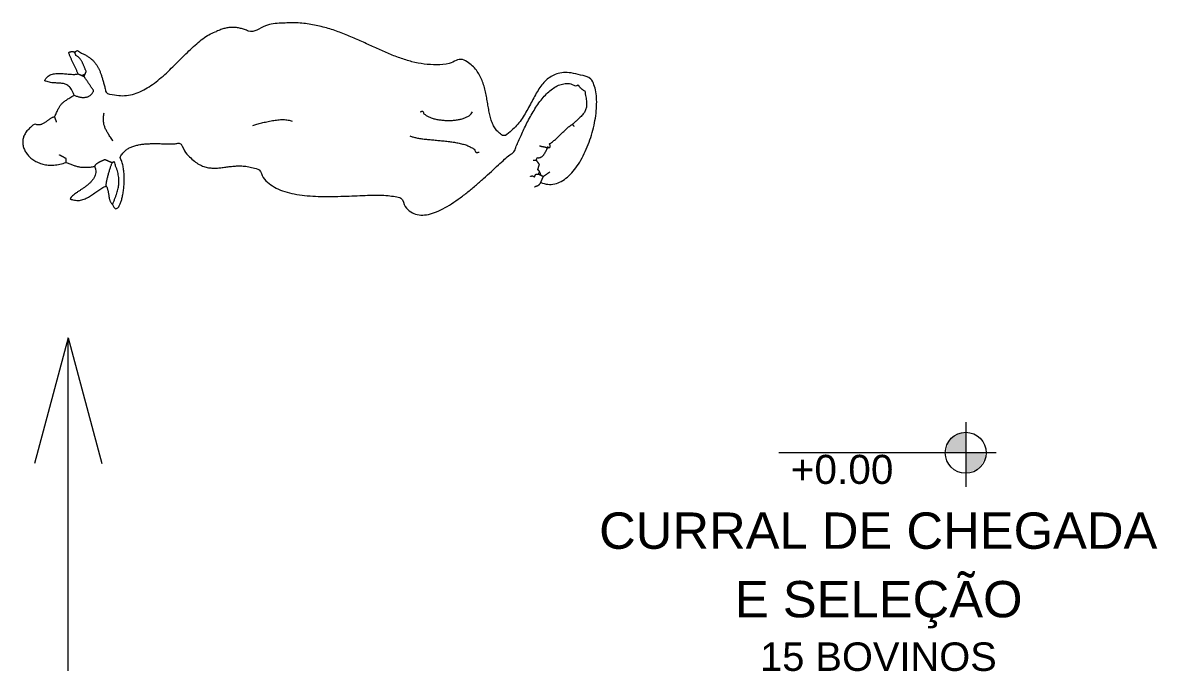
# Model space of a CAD drawing. Header units: metres. Extents: x 149 to 429, y -3 to 162.
# Drawn here: x 325.947 to 329.929, y 113.417 to 115.694 of the extents above; entities that cross this region are included whole.
import ezdxf

# ---------------------------------------------------------------- set-up
doc = ezdxf.new("R2010")
doc.units = ezdxf.units.M
doc.layers.add('1053_ARQ_BASE_MATADOURO_2_dwg', color=7, linetype='Continuous', lineweight=5, true_color=0x767676)
doc.layers.add('A-PISO', color=7, linetype='Continuous', lineweight=5)
doc.styles.add('Arial_11', font='arial.ttf', dxfattribs={"height": 0.1})
doc.styles.add('Arial_4', font='arial.ttf', dxfattribs={"height": 0.102})
doc.styles.add('Arial_5', font='arial.ttf', dxfattribs={"height": 0.1275})

# ---------------------------------------------------------------- blocks, each defined once
blk = doc.blocks.new('1053_ARQ_BASE_MATADOURO_2_dwg-3637054-TÉRREO 1_20 - Dependente 2')
at = {"layer": 'A-PISO', "true_color": 0xe2e2e2}
h = blk.add_hatch(color=254, dxfattribs=at)
h.paths.add_polyline_path([(122.8521, 80.9983), (122.8521, 81.0701), (122.8161, 81.0605), (122.7898, 81.0342), (122.7826, 80.9983), (122.8335, 80.9983)])
h.paths.add_polyline_path([(122.8521, 80.9264), (122.8969, 80.9421), (122.9221, 80.9823), (122.9168, 80.9983), (122.8521, 80.9983), (122.8521, 80.9282)])
at = {"layer": 'A-PISO', "color": 253, "lineweight": 15, "true_color": 0xaaaaaa}
blk.add_line((119.702, 81.4017), (119.8201, 80.961), dxfattribs=at)
at = {"layer": 'A-PISO', "color": 253, "true_color": 0xaaaaaa}
for p, q in [((122.8521, 81.1057), (122.8521, 80.8786)), ((122.9585, 80.9983), (122.1956, 80.9983))]:
    blk.add_line(p, q, dxfattribs=at)
at = {"layer": 'A-PISO', "color": 253, "lineweight": 15, "true_color": 0xaaaaaa, "flags": 128}
blk.add_lwpolyline([(119.702, 80.2329), (119.702, 81.4017), (119.5839, 80.961)], dxfattribs=at)
at = {"layer": 'A-PISO', "color": 253, "true_color": 0xaaaaaa}
blk.add_circle((122.8521, 80.9983), 0.0719, dxfattribs=at)
for points, knots in [([(121.3605, 81.9474), (121.3686, 81.9445), (121.3844, 81.939), (121.4098, 81.941), (121.4333, 81.9503), (121.4551, 81.966), (121.4751, 81.9868), (121.4935, 82.0121), (121.5099, 82.0408), (121.5242, 82.0721), (121.5362, 82.1052), (121.5458, 82.139), (121.5525, 82.1728), (121.5564, 82.2057), (121.5571, 82.2366), (121.5546, 82.265), (121.548, 82.2891), (121.5363, 82.3182), (121.5006, 82.3229), (121.4695, 82.3324), (121.4409, 82.3336), (121.4167, 82.3293), (121.3961, 82.3198), (121.3787, 82.3062), (121.3638, 82.2894), (121.3506, 82.2703), (121.3385, 82.2493), (121.3269, 82.2273), (121.315, 82.2049), (121.3023, 82.1827), (121.2882, 82.1616), (121.2719, 82.1413), (121.253, 82.1267), (121.2332, 82.1055), (121.2154, 82.1204), (121.2036, 82.1314), (121.1945, 82.146), (121.1877, 82.1622), (121.1826, 82.18), (121.1785, 82.1989), (121.175, 82.2188), (121.1716, 82.2392), (121.1678, 82.2597), (121.163, 82.2802), (121.1568, 82.3002), (121.1486, 82.3193), (121.1379, 82.3372), (121.1241, 82.3538), (121.1066, 82.3672), (121.0789, 82.3872), (121.0407, 82.3602), (120.9954, 82.3601), (120.9512, 82.3614), (120.908, 82.3705), (120.8655, 82.3838), (120.8232, 82.4006), (120.7808, 82.4195), (120.7379, 82.4394), (120.694, 82.4589), (120.6489, 82.4769), (120.6022, 82.492), (120.5535, 82.5029), (120.5024, 82.5089), (120.4486, 82.5059), (120.3921, 82.5038), (120.3515, 82.47), (120.3279, 82.4816), (120.3208, 82.4841), (120.3138, 82.4864), (120.3068, 82.4882), (120.2999, 82.4897), (120.293, 82.4907), (120.2861, 82.4913), (120.2793, 82.4915), (120.2724, 82.4912), (120.2655, 82.4906), (120.2585, 82.4895), (120.2515, 82.488), (120.2445, 82.4861), (120.2373, 82.4837), (120.2301, 82.4808), (120.2253, 82.4786), (120.2229, 82.4775)], [0, 0, 0, 0, 0.025699, 0.049728, 0.07429, 0.10075, 0.129617, 0.160848, 0.194061, 0.228689, 0.264061, 0.299459, 0.334136, 0.367371, 0.398482, 0.426901, 0.452272, 0.474673, 0.514601, 0.547499, 0.57497, 0.598786, 0.62075, 0.642358, 0.664566, 0.687782, 0.71202, 0.737049, 0.762543, 0.788164, 0.813673, 0.839001, 0.86438, 0.890422, 0.90764, 0.924078, 0.940734, 0.958191, 0.97666, 0.996106, 1.016342, 1.037112, 1.05814, 1.079183, 1.100079, 1.120793, 1.141489, 1.162566, 1.184704, 1.208798, 1.256755, 1.301685, 1.345355, 1.389026, 1.433445, 1.478912, 1.525429, 1.572822, 1.62087, 1.669398, 1.71839, 1.768076, 1.819015, 1.87216, 1.928838, 1.990677, 1.998433, 2.005974, 2.013321, 2.020506, 2.027557, 2.034511, 2.041399, 2.048262, 2.055135, 2.062058, 2.069072, 2.076212, 2.083517, 2.091025, 2.098768, 2.106779, 2.106779, 2.106779, 2.106779]), ([(119.7245, 82.4047), (119.7247, 82.4048), (119.725, 82.4049), (119.7254, 82.4052), (119.7259, 82.4055), (119.7263, 82.4058), (119.7268, 82.406), (119.7273, 82.4063), (119.7277, 82.4066), (119.7282, 82.4069), (119.7286, 82.4071), (119.7291, 82.4074), (119.7295, 82.4077), (119.7299, 82.408), (119.7304, 82.4083), (119.7308, 82.4086), (119.7312, 82.4089), (119.7354, 82.4121), (119.745, 82.4018), (119.7567, 82.3983), (119.7674, 82.3918), (119.7767, 82.3856), (119.7849, 82.379), (119.792, 82.372), (119.7982, 82.3645), (119.8037, 82.3564), (119.8085, 82.3478), (119.8128, 82.3385), (119.8166, 82.3284), (119.8203, 82.3175), (119.8238, 82.3057), (119.8272, 82.2928), (119.8315, 82.2795), (119.8333, 82.2569), (119.8653, 82.2555), (119.8922, 82.2504), (119.921, 82.254), (119.9478, 82.2623), (119.9738, 82.2751), (119.9988, 82.2913), (120.0231, 82.3104), (120.0467, 82.3313), (120.0697, 82.3535), (120.0923, 82.3761), (120.1145, 82.3983), (120.1363, 82.4195), (120.1578, 82.4388), (120.1793, 82.4555), (120.2006, 82.4692), (120.2157, 82.4748), (120.2229, 82.4775)], [0, 0, 0, 0, 0.0005419, 0.0010784, 0.0016149, 0.0021506, 0.0026855, 0.0032182, 0.0037493, 0.0042783, 0.0048098, 0.0053343, 0.0058567, 0.0063755, 0.0068923, 0.0074041, 0.0079133, 0.0084178, 0.0230655, 0.0363495, 0.048468, 0.0596256, 0.0700483, 0.0799668, 0.089622, 0.0992476, 0.1090601, 0.119255, 0.1300013, 0.1414479, 0.1537237, 0.1669436, 0.1812182, 0.196651, 0.2278357, 0.2565641, 0.284317, 0.3122136, 0.3409369, 0.3707541, 0.4016318, 0.4333204, 0.4654458, 0.4975436, 0.5291184, 0.5596715, 0.588736, 0.615937, 0.6410652, 0.6642098, 0.6642098, 0.6642098, 0.6642098]), ([(119.7364, 82.3286), (119.7358, 82.3303), (119.7346, 82.3335), (119.7327, 82.3383), (119.7307, 82.343), (119.7286, 82.3477), (119.7264, 82.3524), (119.7241, 82.3571), (119.7219, 82.3617), (119.7196, 82.3663), (119.7173, 82.371), (119.7151, 82.3756), (119.713, 82.3802), (119.7109, 82.3849), (119.709, 82.3895), (119.7069, 82.3942), (119.7061, 82.3985), (119.7024, 82.4036), (119.7062, 82.4043), (119.7079, 82.4051), (119.7097, 82.4057), (119.7111, 82.4062), (119.7125, 82.4066), (119.7137, 82.407), (119.7147, 82.4072), (119.7157, 82.4073), (119.7167, 82.4073), (119.7176, 82.4072), (119.7186, 82.407), (119.7196, 82.4067), (119.7206, 82.4063), (119.7218, 82.4058), (119.7231, 82.4053), (119.724, 82.4049), (119.7245, 82.4047)], [0, 0, 0, 0, 0.005136, 0.0102834, 0.0154428, 0.0206125, 0.0257886, 0.0309663, 0.0361392, 0.041304, 0.0464532, 0.0515831, 0.0566861, 0.0617602, 0.0667993, 0.0718035, 0.0767732, 0.0817103, 0.0840379, 0.0860816, 0.0878758, 0.0894444, 0.0908231, 0.0920396, 0.0931296, 0.0941237, 0.0950701, 0.0960007, 0.0969582, 0.097978, 0.0990969, 0.1003419, 0.101745, 0.1033305, 0.1033305, 0.1033305, 0.1033305]), ([(119.7615, 82.3277), (119.7616, 82.3279), (119.7617, 82.3282), (119.7619, 82.3287), (119.7622, 82.3293), (119.7624, 82.3298), (119.7626, 82.3303), (119.7629, 82.3308), (119.7631, 82.3313), (119.7633, 82.3318), (119.7635, 82.3323), (119.7638, 82.3329), (119.764, 82.3334), (119.7642, 82.3339), (119.7644, 82.3344), (119.7647, 82.3349), (119.7649, 82.3354), (119.7658, 82.3371), (119.7629, 82.3399), (119.7619, 82.344), (119.7602, 82.3481), (119.7586, 82.3522), (119.757, 82.3564), (119.7554, 82.3604), (119.7537, 82.3645), (119.7518, 82.3684), (119.7499, 82.3722), (119.7477, 82.3758), (119.7453, 82.3792), (119.7427, 82.3825), (119.7399, 82.3854), (119.7366, 82.388), (119.7334, 82.3908), (119.7295, 82.3911), (119.729, 82.3931), (119.7287, 82.3939), (119.7285, 82.3947), (119.7282, 82.3955), (119.7279, 82.3963), (119.7276, 82.397), (119.7273, 82.3978), (119.727, 82.3986), (119.7267, 82.3993), (119.7264, 82.4001), (119.7261, 82.4008), (119.7258, 82.4016), (119.7255, 82.4024), (119.7252, 82.4031), (119.7248, 82.4039), (119.7246, 82.4044), (119.7245, 82.4047)], [0, 0, 0, 0, 0.00056306, 0.00112613, 0.00168919, 0.00225225, 0.00281531, 0.00337838, 0.00394144, 0.00450056, 0.00506363, 0.00562669, 0.00618975, 0.00675281, 0.00731588, 0.00787894, 0.008442, 0.00900113, 0.01332321, 0.0176986, 0.02210975, 0.0265367, 0.03096363, 0.03537533, 0.03975273, 0.04408537, 0.0483627, 0.05258208, 0.05674979, 0.06088034, 0.0649954, 0.06913603, 0.07334712, 0.0776958, 0.07853314, 0.07936641, 0.08019582, 0.08102121, 0.08184469, 0.08266427, 0.08348289, 0.0842996, 0.0851163, 0.08593492, 0.0867545, 0.08757798, 0.08840337, 0.08923278, 0.09006605, 0.09090339, 0.09090339, 0.09090339, 0.09090339]), ([(119.7234, 82.2534), (119.7219, 82.2571), (119.7192, 82.2638), (119.7142, 82.2728), (119.709, 82.2799), (119.7036, 82.2854), (119.6979, 82.2895), (119.6919, 82.2923), (119.6858, 82.2941), (119.6794, 82.2952), (119.6728, 82.2958), (119.666, 82.2961), (119.6589, 82.2963), (119.6515, 82.2966), (119.6439, 82.2974), (119.6357, 82.2987), (119.6286, 82.3013), (119.6159, 82.3029), (119.6242, 82.3123), (119.6287, 82.3181), (119.6355, 82.3229), (119.6426, 82.3262), (119.6504, 82.3284), (119.6586, 82.3296), (119.6671, 82.33), (119.6758, 82.3299), (119.6846, 82.3294), (119.6932, 82.3286), (119.7017, 82.3278), (119.7098, 82.327), (119.7175, 82.3265), (119.7245, 82.3265), (119.7308, 82.327), (119.7346, 82.3281), (119.7364, 82.3286)], [0, 0, 0, 0, 0.0118376, 0.0219257, 0.0305861, 0.0381701, 0.0450255, 0.0514897, 0.0578321, 0.0642461, 0.0708371, 0.0776688, 0.084757, 0.0921224, 0.0997885, 0.1078129, 0.116293, 0.1253713, 0.1342242, 0.1423501, 0.1501659, 0.1579821, 0.1659954, 0.1742806, 0.1828287, 0.1915662, 0.2003895, 0.2091536, 0.2177128, 0.2259123, 0.2336036, 0.2406499, 0.2469581, 0.2525077, 0.2525077, 0.2525077, 0.2525077]), ([(119.7234, 82.2534), (119.725, 82.2528), (119.7281, 82.2514), (119.7329, 82.2497), (119.7377, 82.2482), (119.7426, 82.2471), (119.7474, 82.2462), (119.7523, 82.2457), (119.757, 82.2457), (119.7617, 82.246), (119.7662, 82.2469), (119.7706, 82.2482), (119.7748, 82.2501), (119.7787, 82.2526), (119.7824, 82.2557), (119.7859, 82.2595), (119.7883, 82.2638), (119.7926, 82.2685), (119.7889, 82.2721), (119.7871, 82.2753), (119.785, 82.2784), (119.7829, 82.2816), (119.7808, 82.2848), (119.7787, 82.2879), (119.7766, 82.291), (119.7745, 82.2942), (119.7724, 82.2973), (119.7703, 82.3004), (119.7682, 82.3036), (119.7661, 82.3067), (119.764, 82.3098), (119.7619, 82.3129), (119.7598, 82.3161), (119.7584, 82.3181), (119.7577, 82.3192)], [0, 0, 0, 0, 0.0050781, 0.0101611, 0.0152203, 0.020229, 0.0251688, 0.0300182, 0.0347755, 0.0394408, 0.0440355, 0.0485843, 0.0531352, 0.0577492, 0.0625111, 0.0675039, 0.0728274, 0.0785776, 0.0823714, 0.0861636, 0.0899496, 0.093734, 0.0975136, 0.1012917, 0.1050683, 0.1088421, 0.1126112, 0.1163815, 0.1201471, 0.1239139, 0.1276774, 0.1314421, 0.1352068, 0.1389715, 0.1389715, 0.1389715, 0.1389715]), ([(119.7364, 82.3286), (119.7366, 82.3285), (119.7372, 82.3283), (119.738, 82.3279), (119.7388, 82.3276), (119.7396, 82.3272), (119.7404, 82.3269), (119.7412, 82.3265), (119.742, 82.3262), (119.7428, 82.3258), (119.7436, 82.3254), (119.7444, 82.3251), (119.7452, 82.3247), (119.746, 82.3244), (119.7468, 82.324), (119.7476, 82.3237), (119.7484, 82.3233), (119.7489, 82.3231), (119.7492, 82.323)], [0, 0, 0, 0, 0.00087806, 0.00175219, 0.00262631, 0.00350044, 0.0043785, 0.00525263, 0.00612675, 0.00700087, 0.00787894, 0.00875306, 0.00962719, 0.01050131, 0.01137938, 0.0122535, 0.01312762, 0.01400175, 0.01400175, 0.01400175, 0.01400175]), ([(119.7492, 82.323), (119.7494, 82.3231), (119.75, 82.3233), (119.7508, 82.3236), (119.7516, 82.3239), (119.7524, 82.3242), (119.7532, 82.3245), (119.754, 82.3248), (119.7547, 82.3251), (119.7555, 82.3254), (119.7562, 82.3257), (119.757, 82.326), (119.7578, 82.3263), (119.7585, 82.3266), (119.7593, 82.3269), (119.76, 82.3271), (119.7607, 82.3274), (119.7612, 82.3276), (119.7615, 82.3277)], [0, 0, 0, 0, 0.00087982, 0.0017485, 0.00260975, 0.00345802, 0.00430257, 0.00513413, 0.00596197, 0.00677868, 0.00759539, 0.00840467, 0.0092121, 0.01001396, 0.01081582, 0.01161211, 0.0124084, 0.01320098, 0.01320098, 0.01320098, 0.01320098]), ([(119.7492, 82.323), (119.7494, 82.3229), (119.7497, 82.3227), (119.7503, 82.3225), (119.7508, 82.3222), (119.7514, 82.322), (119.7519, 82.3217), (119.7525, 82.3215), (119.753, 82.3213), (119.7535, 82.321), (119.7541, 82.3208), (119.7546, 82.3206), (119.7551, 82.3203), (119.7556, 82.3201), (119.7562, 82.3199), (119.7567, 82.3196), (119.7572, 82.3194), (119.7575, 82.3193), (119.7577, 82.3192)], [0, 0, 0, 0, 0.000622124, 0.001236375, 0.001845375, 0.002445187, 0.003042375, 0.003630375, 0.00421575, 0.00479325, 0.005370749, 0.005943, 0.006513937, 0.007080937, 0.007647937, 0.008211, 0.008774062, 0.0093345, 0.0093345, 0.0093345, 0.0093345]), ([(119.7577, 82.3192), (119.7578, 82.3194), (119.7579, 82.3197), (119.7582, 82.3203), (119.7584, 82.3209), (119.7587, 82.3214), (119.7589, 82.322), (119.7592, 82.3225), (119.7594, 82.323), (119.7596, 82.3236), (119.7599, 82.3241), (119.7601, 82.3246), (119.7603, 82.3251), (119.7606, 82.3257), (119.7608, 82.3262), (119.761, 82.3267), (119.7613, 82.3272), (119.7614, 82.3275), (119.7615, 82.3277)], [0, 0, 0, 0, 0.000622125, 0.001236375, 0.001845375, 0.002445188, 0.003042376, 0.003630376, 0.004215749, 0.004793249, 0.005370749, 0.005943, 0.006513937, 0.007080937, 0.007647937, 0.008211, 0.008774063, 0.009334499, 0.009334499, 0.009334499, 0.009334499]), ([(119.8571, 81.8699), (119.8585, 81.8667), (119.8607, 81.8614), (119.8658, 81.8553), (119.8723, 81.8546), (119.8775, 81.8591), (119.8819, 81.866), (119.8862, 81.8758), (119.89, 81.8879), (119.8933, 81.902), (119.896, 81.9177), (119.8978, 81.9345), (119.8987, 81.952), (119.8986, 81.9698), (119.8974, 81.9874), (119.8944, 82.0044), (119.892, 82.0203), (119.8811, 82.0346), (119.8918, 82.0471), (119.8998, 82.0572), (119.9106, 82.0653), (119.9224, 82.0716), (119.9355, 82.0762), (119.9494, 82.0795), (119.964, 82.0817), (119.9791, 82.083), (119.9945, 82.0836), (120.0099, 82.0836), (120.0251, 82.0834), (120.04, 82.0831), (120.0543, 82.0828), (120.0678, 82.083), (120.08, 82.0829), (120.1001, 82.0888), (120.1074, 82.0563), (120.1269, 82.0388), (120.1439, 82.0219), (120.1608, 82.0105), (120.1774, 82.0029), (120.1938, 81.9987), (120.21, 81.9972), (120.2261, 81.9976), (120.2424, 81.9993), (120.2589, 82.0016), (120.2758, 82.0038), (120.2934, 82.0053), (120.3118, 82.0055), (120.3312, 82.0038), (120.3508, 81.9984), (120.3773, 81.9935), (120.3834, 81.9624), (120.4067, 81.9428), (120.4323, 81.926), (120.4626, 81.9144), (120.4961, 81.9062), (120.5322, 81.9011), (120.5701, 81.8985), (120.6091, 81.8977), (120.6485, 81.8983), (120.6874, 81.8996), (120.7251, 81.9012), (120.7608, 81.9024), (120.7936, 81.9026), (120.8233, 81.9018), (120.8475, 81.8979), (120.8766, 81.8937), (120.881, 81.8616), (120.9032, 81.843), (120.9271, 81.8326), (120.9537, 81.832), (120.9815, 81.8385), (121.0106, 81.8507), (121.0406, 81.8676), (121.071, 81.888), (121.1013, 81.9111), (121.1311, 81.9357), (121.1596, 81.9607), (121.1864, 81.985), (121.2106, 82.0077), (121.2326, 82.027), (121.2493, 82.0439), (121.268, 82.0531), (121.2727, 82.0714), (121.2809, 82.0882), (121.2892, 82.1079), (121.2988, 82.1288), (121.3093, 82.1507), (121.3208, 82.1729), (121.3333, 82.1949), (121.3466, 82.2161), (121.3609, 82.236), (121.3761, 82.2539), (121.3922, 82.2693), (121.4092, 82.2817), (121.4273, 82.2906), (121.4464, 82.2943), (121.4666, 82.2963), (121.4796, 82.2845), (121.4864, 82.2872), (121.4868, 82.2874), (121.4872, 82.2875), (121.4876, 82.2877), (121.488, 82.2879), (121.4883, 82.288), (121.4887, 82.2882), (121.4891, 82.2884), (121.4894, 82.2885), (121.4898, 82.2887), (121.4901, 82.2888), (121.4905, 82.289), (121.4908, 82.2891), (121.4912, 82.2893), (121.4915, 82.2894), (121.4923, 82.2898), (121.4923, 82.2878), (121.4933, 82.2867), (121.4943, 82.2852), (121.4954, 82.2837), (121.4966, 82.2823), (121.498, 82.2808), (121.4994, 82.2794), (121.501, 82.2781), (121.5025, 82.2767), (121.5041, 82.2755), (121.5058, 82.2743), (121.5074, 82.2732), (121.509, 82.2721), (121.5106, 82.2712), (121.5121, 82.2703), (121.5171, 82.2684), (121.5154, 82.2576), (121.5189, 82.2481), (121.5202, 82.2384), (121.5213, 82.2299), (121.5216, 82.2221), (121.5212, 82.2149), (121.52, 82.2083), (121.5181, 82.2021), (121.5153, 82.1961), (121.5117, 82.1903), (121.5072, 82.1846), (121.5018, 82.1787), (121.4956, 82.1726), (121.4884, 82.166), (121.4803, 82.159), (121.4745, 82.1542), (121.4715, 82.1516)], [0, 0, 0, 0, 0.010571, 0.017391, 0.022385, 0.028342, 0.036587, 0.047233, 0.060042, 0.074659, 0.090698, 0.107753, 0.125424, 0.143316, 0.161054, 0.178295, 0.194748, 0.21021, 0.224137, 0.237373, 0.250457, 0.263771, 0.277541, 0.291838, 0.306638, 0.321832, 0.337274, 0.352767, 0.368104, 0.383062, 0.397417, 0.410943, 0.423437, 0.434721, 0.46711, 0.494451, 0.517657, 0.537695, 0.55555, 0.572131, 0.588182, 0.6042, 0.620474, 0.637125, 0.654211, 0.671801, 0.690047, 0.709226, 0.729793, 0.752353, 0.782482, 0.8118, 0.842065, 0.874258, 0.908691, 0.945222, 0.983418, 1.02268, 1.062299, 1.101512, 1.139512, 1.175493, 1.208652, 1.238246, 1.263653, 1.284556, 1.317568, 1.344515, 1.369067, 1.39451, 1.422718, 1.454239, 1.488817, 1.525777, 1.564219, 1.60313, 1.641415, 1.677951, 1.711577, 1.741137, 1.765473, 1.783491, 1.799781, 1.81892, 1.840364, 1.863581, 1.88804, 1.913229, 1.938654, 1.96385, 1.988389, 2.01192, 2.034187, 2.055107, 2.074846, 2.093951, 2.113399, 2.134528, 2.134965, 2.135398, 2.135826, 2.13625, 2.136667, 2.13708, 2.137486, 2.137889, 2.138282, 2.138674, 2.139058, 2.139438, 2.139811, 2.140179, 2.140539, 2.140898, 2.142452, 2.144111, 2.145868, 2.147714, 2.149633, 2.151615, 2.153639, 2.155694, 2.157757, 2.159812, 2.16184, 2.163826, 2.165749, 2.167591, 2.169333, 2.170961, 2.182965, 2.193684, 2.203252, 2.211814, 2.219538, 2.226609, 2.233243, 2.239673, 2.246143, 2.252884, 2.260107, 2.267989, 2.276689, 2.286336, 2.297054, 2.308948, 2.308948, 2.308948, 2.308948]), ([(119.6544, 82.1775), (119.6556, 82.1803), (119.6579, 82.1856), (119.6613, 82.193), (119.6643, 82.1995), (119.6672, 82.2053), (119.67, 82.2104), (119.6728, 82.215), (119.6757, 82.2191), (119.6788, 82.2229), (119.6823, 82.2264), (119.6862, 82.2298), (119.6906, 82.2332), (119.6956, 82.2367), (119.7014, 82.2403), (119.7079, 82.2443), (119.7153, 82.2487), (119.7206, 82.2518), (119.7234, 82.2534)], [0, 0, 0, 0, 0.0091193, 0.0171887, 0.0243486, 0.030738, 0.0365084, 0.0418097, 0.0468059, 0.0516646, 0.0565682, 0.061684, 0.0671878, 0.0732363, 0.0799898, 0.087589, 0.0961828, 0.1059067, 0.1059067, 0.1059067, 0.1059067]), ([(119.8592, 82.0918), (119.8577, 82.0942), (119.8547, 82.0989), (119.8504, 82.1056), (119.8463, 82.1119), (119.8426, 82.1179), (119.8392, 82.1236), (119.8361, 82.1291), (119.8334, 82.1345), (119.831, 82.1399), (119.829, 82.1454), (119.8275, 82.151), (119.8264, 82.1568), (119.8257, 82.163), (119.8255, 82.1695), (119.8257, 82.1764), (119.8265, 82.184), (119.8273, 82.1891), (119.8278, 82.1918)], [0, 0, 0, 0, 0.008568, 0.0165618, 0.0240385, 0.0310602, 0.0376856, 0.0439819, 0.050021, 0.0558813, 0.061653, 0.0674354, 0.0733355, 0.0794663, 0.0859445, 0.0928831, 0.1003934, 0.1085838, 0.1085838, 0.1085838, 0.1085838]), ([(120.9387, 82.1954), (120.9389, 82.1954), (120.9392, 82.1955), (120.9396, 82.1957), (120.94, 82.1958), (120.9404, 82.196), (120.9408, 82.1961), (120.9412, 82.1963), (120.9416, 82.1965), (120.942, 82.1966), (120.9424, 82.1968), (120.9428, 82.1969), (120.9431, 82.1971), (120.9435, 82.1972), (120.9439, 82.1973), (120.9442, 82.1975), (120.9446, 82.1976), (120.9475, 82.1988), (120.9484, 82.1881), (120.9566, 82.1842), (120.9655, 82.178), (120.9767, 82.1737), (120.9891, 82.17), (121.0027, 82.1673), (121.017, 82.1656), (121.0317, 82.1647), (121.0464, 82.1649), (121.0609, 82.166), (121.0746, 82.1682), (121.0874, 82.1713), (121.0988, 82.1755), (121.1085, 82.1809), (121.1164, 82.1872), (121.1196, 82.1928), (121.1211, 82.1954)], [0, 0, 0, 0, 0.0004399, 0.0008798, 0.0013179, 0.0017578, 0.0021921, 0.0026246, 0.0030515, 0.0034766, 0.0038905, 0.0043026, 0.0047072, 0.0051044, 0.0054924, 0.005871, 0.0062385, 0.0066005, 0.0150594, 0.0244923, 0.0351755, 0.04711, 0.0601391, 0.0740412, 0.0885442, 0.1033634, 0.1181979, 0.1327614, 0.1467669, 0.1599605, 0.1721269, 0.1831475, 0.1930508, 0.2021493, 0.2021493, 0.2021493, 0.2021493]), ([(119.6544, 82.1775), (119.653, 82.1772), (119.6501, 82.1766), (119.646, 82.1749), (119.642, 82.1727), (119.6381, 82.1702), (119.6341, 82.1674), (119.6302, 82.1645), (119.6262, 82.1616), (119.6223, 82.1587), (119.6183, 82.156), (119.6142, 82.1536), (119.61, 82.1516), (119.6057, 82.1501), (119.6012, 82.1492), (119.5966, 82.1491), (119.5918, 82.1496), (119.5822, 82.1547), (119.5704, 82.1397), (119.5571, 82.1294), (119.5481, 82.1154), (119.5431, 82.1013), (119.5418, 82.0869), (119.544, 82.0727), (119.5493, 82.0591), (119.5574, 82.0464), (119.5682, 82.0349), (119.5812, 82.0249), (119.5964, 82.0169), (119.6135, 82.0111), (119.6322, 82.0078), (119.6523, 82.0076), (119.6735, 82.0106), (119.6875, 82.0153), (119.6947, 82.0178)], [0, 0, 0, 0, 0.0043035, 0.008717, 0.0132734, 0.0179821, 0.0228081, 0.0277167, 0.0326558, 0.0375775, 0.0424287, 0.0471823, 0.0518194, 0.0563579, 0.0608465, 0.0653953, 0.0701541, 0.0753188, 0.0957175, 0.1135074, 0.1293936, 0.1440861, 0.1582275, 0.1723348, 0.1867646, 0.2017346, 0.21736, 0.2336971, 0.2507931, 0.2687054, 0.287546, 0.3074743, 0.3287353, 0.3516369, 0.3516369, 0.3516369, 0.3516369]), ([(119.6612, 82.1592), (119.6611, 82.1596), (119.6608, 82.1603), (119.6604, 82.1615), (119.66, 82.1626), (119.6596, 82.1637), (119.6592, 82.1649), (119.6588, 82.166), (119.6583, 82.1672), (119.6579, 82.1683), (119.6575, 82.1695), (119.657, 82.1706), (119.6566, 82.1718), (119.6562, 82.1729), (119.6557, 82.1741), (119.6553, 82.1752), (119.6548, 82.1764), (119.6545, 82.1772), (119.6544, 82.1775)], [0, 0, 0, 0, 0.00119805, 0.0023986, 0.00360366, 0.00481506, 0.00603112, 0.00724981, 0.00847033, 0.00969637, 0.01092521, 0.01215493, 0.0133865, 0.01462084, 0.01585798, 0.01709418, 0.01833038, 0.01956844, 0.01956844, 0.01956844, 0.01956844]), ([(120.3501, 82.1476), (120.3523, 82.1482), (120.357, 82.1495), (120.3645, 82.1516), (120.3725, 82.1538), (120.3811, 82.1561), (120.3901, 82.1583), (120.3994, 82.1605), (120.409, 82.1625), (120.4186, 82.1643), (120.4283, 82.1658), (120.4379, 82.1669), (120.4473, 82.1677), (120.4565, 82.1679), (120.4652, 82.1675), (120.4735, 82.1665), (120.4812, 82.1649), (120.4859, 82.1631), (120.4882, 82.1622)], [0, 0, 0, 0, 0.006991, 0.0147354, 0.0231225, 0.0320282, 0.0413461, 0.0509557, 0.0607474, 0.0706087, 0.0804411, 0.0901357, 0.0996013, 0.1087491, 0.1175116, 0.1258292, 0.1336777, 0.1410678, 0.1410678, 0.1410678, 0.1410678]), ([(121.3897, 82.0814), (121.3916, 82.0827), (121.3956, 82.0853), (121.4012, 82.0895), (121.4066, 82.0939), (121.4118, 82.0984), (121.4169, 82.103), (121.4218, 82.1077), (121.4266, 82.1124), (121.4314, 82.1171), (121.4361, 82.1218), (121.4409, 82.1265), (121.4457, 82.131), (121.4505, 82.1355), (121.4555, 82.1398), (121.4607, 82.144), (121.466, 82.148), (121.4696, 82.1504), (121.4715, 82.1516)], [0, 0, 0, 0, 0.0071171, 0.014136, 0.021075, 0.0279528, 0.0347765, 0.0415599, 0.048304, 0.0550163, 0.0616938, 0.0683466, 0.074972, 0.0815793, 0.0881712, 0.0947661, 0.1013758, 0.1080243, 0.1080243, 0.1080243, 0.1080243]), ([(121.4778, 82.1437), (121.4777, 82.1439), (121.4774, 82.1442), (121.4771, 82.1447), (121.4767, 82.1452), (121.4763, 82.1457), (121.4759, 82.1462), (121.4755, 82.1468), (121.4751, 82.1473), (121.4747, 82.1478), (121.4743, 82.1483), (121.4739, 82.1487), (121.4735, 82.1492), (121.4731, 82.1497), (121.4727, 82.1502), (121.4723, 82.1507), (121.4719, 82.1511), (121.4716, 82.1514), (121.4715, 82.1516)], [0, 0, 0, 0, 0.00064327, 0.00128655, 0.00192918, 0.00257246, 0.00321383, 0.00385458, 0.00449346, 0.00512825, 0.00576284, 0.00639683, 0.00702842, 0.00765765, 0.00828398, 0.00890746, 0.0095276, 0.01014252, 0.01014252, 0.01014252, 0.01014252]), ([(120.9012, 82.1106), (120.9047, 82.1093), (120.9123, 82.1064), (120.9251, 82.1036), (120.9395, 82.1011), (120.9554, 82.0992), (120.9722, 82.0974), (120.9899, 82.0959), (121.008, 82.0942), (121.0261, 82.0924), (121.044, 82.0903), (121.0614, 82.0876), (121.0779, 82.0844), (121.0932, 82.0802), (121.1071, 82.0754), (121.1188, 82.0685), (121.1298, 82.0635), (121.1323, 82.0512), (121.1365, 82.0522), (121.137, 82.0523), (121.1375, 82.0524), (121.1381, 82.0525), (121.1386, 82.0526), (121.1391, 82.0527), (121.1396, 82.0528), (121.1401, 82.0529), (121.1407, 82.053), (121.1412, 82.0531), (121.1417, 82.0532), (121.1422, 82.0533), (121.1427, 82.0533), (121.1432, 82.0534), (121.1437, 82.0535), (121.1441, 82.0535), (121.1442, 82.0535)], [0, 0, 0, 0, 0.0113432, 0.0244627, 0.0391702, 0.0552099, 0.0722892, 0.0901066, 0.1083461, 0.1266969, 0.1448451, 0.1625035, 0.1793911, 0.1952726, 0.2099632, 0.2233896, 0.2356395, 0.2470831, 0.2476195, 0.248156, 0.2486917, 0.2492281, 0.2497623, 0.2502957, 0.2508269, 0.2513606, 0.2518866, 0.2524119, 0.2529343, 0.2534538, 0.2539698, 0.2544824, 0.2549909, 0.2555007, 0.2555007, 0.2555007, 0.2555007]), ([(121.3566, 82.076), (121.3572, 82.0758), (121.3582, 82.0753), (121.3597, 82.0748), (121.3612, 82.0744), (121.3627, 82.074), (121.3642, 82.0737), (121.3657, 82.0735), (121.3672, 82.0733), (121.3687, 82.073), (121.3703, 82.0728), (121.372, 82.0724), (121.3737, 82.0721), (121.3756, 82.0716), (121.3775, 82.0711), (121.3795, 82.0704), (121.3817, 82.0696), (121.3832, 82.0689), (121.384, 82.0686)], [0, 0, 0, 0, 0.00169772, 0.00331404, 0.00486952, 0.00639013, 0.00789061, 0.00939662, 0.0109203, 0.01248356, 0.0140953, 0.01577935, 0.01755012, 0.01942984, 0.02143357, 0.02358884, 0.02591343, 0.02843524, 0.02843524, 0.02843524, 0.02843524]), ([(121.384, 82.0686), (121.3842, 82.0687), (121.3846, 82.0687), (121.3852, 82.0689), (121.3858, 82.069), (121.3864, 82.0692), (121.387, 82.0693), (121.3876, 82.0694), (121.3883, 82.0696), (121.3889, 82.0697), (121.3895, 82.0699), (121.3901, 82.07), (121.3907, 82.0701), (121.3913, 82.0703), (121.3919, 82.0704), (121.3925, 82.0706), (121.3931, 82.0707), (121.3942, 82.0708), (121.3936, 82.0724), (121.3938, 82.0736), (121.3938, 82.0748), (121.3938, 82.0758), (121.3937, 82.0767), (121.3937, 82.0775), (121.3936, 82.0781), (121.3934, 82.0787), (121.3932, 82.0791), (121.3929, 82.0795), (121.3925, 82.0799), (121.3921, 82.0802), (121.3916, 82.0805), (121.391, 82.0808), (121.3904, 82.0811), (121.3899, 82.0813), (121.3897, 82.0814)], [0, 0, 0, 0, 0.00062449, 0.00124898, 0.00187346, 0.00250032, 0.00312481, 0.00374929, 0.00437378, 0.00500064, 0.00562512, 0.00624961, 0.0068741, 0.00750096, 0.00812544, 0.00874993, 0.00937442, 0.01000127, 0.0115267, 0.01286528, 0.01403136, 0.01504146, 0.01591019, 0.01665694, 0.01729952, 0.01786157, 0.01836909, 0.01884967, 0.01933421, 0.01984992, 0.0204202, 0.02105921, 0.02178514, 0.02260545, 0.02260545, 0.02260545, 0.02260545]), ([(121.3859, 82.0729), (121.3858, 82.0728), (121.3858, 82.0726), (121.3857, 82.0724), (121.3856, 82.0722), (121.3854, 82.0719), (121.3853, 82.0717), (121.3852, 82.0714), (121.3851, 82.0711), (121.385, 82.0709), (121.3849, 82.0706), (121.3847, 82.0703), (121.3846, 82.07), (121.3845, 82.0697), (121.3844, 82.0695), (121.3842, 82.0692), (121.3841, 82.0689), (121.384, 82.0687), (121.384, 82.0686)], [0, 0, 0, 0, 0.000255938, 0.000515812, 0.000783562, 0.001057874, 0.00133875, 0.001624874, 0.00191625, 0.002208937, 0.002509501, 0.002811374, 0.003117187, 0.003424312, 0.003735375, 0.004045125, 0.004356188, 0.00466725, 0.00466725, 0.00466725, 0.00466725]), ([(121.384, 82.0686), (121.384, 82.0687), (121.3841, 82.0689), (121.3842, 82.0692), (121.3844, 82.0695), (121.3845, 82.0697), (121.3846, 82.07), (121.3847, 82.0703), (121.3849, 82.0706), (121.385, 82.0709), (121.3851, 82.0711), (121.3852, 82.0714), (121.3853, 82.0717), (121.3854, 82.0719), (121.3856, 82.0722), (121.3857, 82.0724), (121.3858, 82.0726), (121.3858, 82.0728), (121.3859, 82.0729)], [0, 0, 0, 0, 0.000311062, 0.000622125, 0.000931874, 0.001242938, 0.001550063, 0.001855875, 0.002157749, 0.002458312, 0.002751, 0.003042376, 0.0033285, 0.003609375, 0.003883687, 0.004151438, 0.004411311, 0.00466725, 0.00466725, 0.00466725, 0.00466725]), ([(121.3863, 82.0738), (121.3863, 82.0738), (121.3863, 82.0738), (121.3863, 82.0737), (121.3862, 82.0736), (121.3862, 82.0736), (121.3861, 82.0734), (121.3861, 82.0733), (121.386, 82.0731), (121.3859, 82.0729), (121.3859, 82.0729)], [0.001000124, 0.001000124, 0.001000124, 0.001000124, 0.001015874, 0.001063123, 0.001141874, 0.001250812, 0.001392561, 0.001563186, 0.001767936, 0.002000249, 0.002000249, 0.002000249, 0.002000249]), ([(121.3859, 82.0729), (121.3859, 82.0729), (121.386, 82.0731), (121.3861, 82.0733), (121.3861, 82.0734), (121.3862, 82.0736), (121.3862, 82.0736), (121.3863, 82.0737), (121.3863, 82.0738), (121.3863, 82.0738), (121.3863, 82.0738)], [0, 0, 0, 0, 0.000232313, 0.000437063, 0.000607688, 0.000749437, 0.000858375, 0.000937125, 0.000984375, 0.001000124, 0.001000124, 0.001000124, 0.001000124]), ([(119.6947, 82.0178), (119.6948, 82.018), (119.6948, 82.0186), (119.6949, 82.0194), (119.695, 82.0201), (119.695, 82.0209), (119.695, 82.0217), (119.6951, 82.0225), (119.6951, 82.0233), (119.6951, 82.0241), (119.6952, 82.0249), (119.6952, 82.0257), (119.6952, 82.0265), (119.6952, 82.0273), (119.6952, 82.028), (119.6952, 82.0288), (119.6952, 82.0296), (119.6954, 82.0308), (119.6936, 82.0311), (119.6923, 82.0321), (119.6908, 82.0329), (119.6893, 82.0337), (119.6878, 82.0346), (119.6863, 82.0354), (119.6847, 82.0362), (119.6832, 82.0371), (119.6817, 82.0379), (119.6801, 82.0387), (119.6786, 82.0396), (119.6771, 82.0404), (119.6755, 82.0412), (119.674, 82.042), (119.6724, 82.0429), (119.6714, 82.0434), (119.6709, 82.0437)], [0, 0, 0, 0, 0.00079316, 0.00158557, 0.00238096, 0.00317701, 0.0039732, 0.00476927, 0.00556433, 0.00635692, 0.0071488, 0.0079361, 0.00872199, 0.00950217, 0.01027926, 0.01104966, 0.01181526, 0.01257291, 0.01427221, 0.01598111, 0.01769456, 0.01941496, 0.02113904, 0.02287026, 0.02460387, 0.02634336, 0.02808416, 0.02982977, 0.03157781, 0.03332816, 0.03507983, 0.03683392, 0.03858671, 0.04034324, 0.04034324, 0.04034324, 0.04034324]), ([(121.3445, 82.0256), (121.3446, 82.0258), (121.3447, 82.0262), (121.345, 82.0267), (121.3452, 82.0273), (121.3455, 82.0278), (121.3457, 82.0284), (121.346, 82.0289), (121.3462, 82.0294), (121.3464, 82.03), (121.3467, 82.0305), (121.3469, 82.031), (121.3471, 82.0315), (121.3474, 82.0321), (121.3476, 82.0326), (121.3478, 82.0331), (121.348, 82.0336), (121.3486, 82.0352), (121.3519, 82.0332), (121.355, 82.034), (121.3582, 82.0346), (121.361, 82.0358), (121.3638, 82.0374), (121.3663, 82.0394), (121.3686, 82.0417), (121.3708, 82.0442), (121.3729, 82.047), (121.3748, 82.05), (121.3765, 82.053), (121.3782, 82.0562), (121.3798, 82.0593), (121.3813, 82.0625), (121.3826, 82.0656), (121.3835, 82.0676), (121.384, 82.0686)], [0, 0, 0, 0, 0.0006195, 0.00123375, 0.00184012, 0.00244256, 0.00303581, 0.00362512, 0.0042105, 0.00479194, 0.0053655, 0.00593906, 0.00650738, 0.007077, 0.00764138, 0.00820706, 0.00877012, 0.0093345, 0.01284917, 0.01613899, 0.01929714, 0.02240964, 0.02553667, 0.02872698, 0.03199974, 0.03536451, 0.03880992, 0.04232234, 0.04587615, 0.04944634, 0.05299456, 0.05648787, 0.05988732, 0.06315676, 0.06315676, 0.06315676, 0.06315676]), ([(119.6947, 82.0178), (119.697, 82.0168), (119.7012, 82.0149), (119.7076, 82.0123), (119.7137, 82.0099), (119.7195, 82.0077), (119.7253, 82.0059), (119.7309, 82.0042), (119.7365, 82.0029), (119.7422, 82.0018), (119.7479, 82.0011), (119.7538, 82.0005), (119.7599, 82.0003), (119.7662, 82.0004), (119.7728, 82.0008), (119.7798, 82.0014), (119.7873, 82.0023), (119.7923, 82.0032), (119.795, 82.0036)], [0, 0, 0, 0, 0.0072307, 0.0140717, 0.0205824, 0.0268134, 0.0328275, 0.0386801, 0.0444359, 0.0501615, 0.0559287, 0.0618015, 0.0678547, 0.0741541, 0.0807752, 0.0877785, 0.0952361, 0.1032069, 0.1032069, 0.1032069, 0.1032069]), ([(119.795, 82.0036), (119.7961, 82), (119.7983, 81.9932), (119.7988, 81.9828), (119.797, 81.9732), (119.7932, 81.9643), (119.7879, 81.9561), (119.7812, 81.9484), (119.7736, 81.9413), (119.7653, 81.9346), (119.7567, 81.9283), (119.7479, 81.9224), (119.7393, 81.9166), (119.7312, 81.9112), (119.7239, 81.9059), (119.7173, 81.9006), (119.713, 81.8958), (119.7061, 81.8879), (119.7197, 81.8867), (119.7275, 81.8842), (119.7368, 81.8839), (119.7453, 81.8847), (119.7536, 81.8867), (119.7615, 81.8897), (119.7692, 81.8934), (119.7767, 81.8978), (119.7841, 81.9026), (119.7913, 81.9076), (119.7985, 81.9129), (119.8057, 81.918), (119.8129, 81.923), (119.8202, 81.9276), (119.8276, 81.9318), (119.8327, 81.9339), (119.8353, 81.935)], [0, 0, 0, 0, 0.011231, 0.0213345, 0.0308988, 0.0403986, 0.0501251, 0.0602117, 0.0706467, 0.0813397, 0.0921256, 0.1028194, 0.1132093, 0.1230803, 0.1322112, 0.1404225, 0.1475837, 0.1537046, 0.1639829, 0.1733994, 0.1822451, 0.1907688, 0.1991799, 0.2076115, 0.2161478, 0.2248129, 0.2336041, 0.2424777, 0.251381, 0.2602504, 0.2690294, 0.2776637, 0.286126, 0.2944156, 0.2944156, 0.2944156, 0.2944156]), ([(119.795, 82.0036), (119.7954, 82.0045), (119.7962, 82.0062), (119.7977, 82.0085), (119.7994, 82.0106), (119.8013, 82.0125), (119.8034, 82.0143), (119.8056, 82.0159), (119.8079, 82.0174), (119.8103, 82.0187), (119.8128, 82.02), (119.8153, 82.0212), (119.8179, 82.0223), (119.8205, 82.0234), (119.8232, 82.0245), (119.8258, 82.0258), (119.8284, 82.0266), (119.8306, 82.0287), (119.8326, 82.0273), (119.8342, 82.0267), (119.8358, 82.026), (119.8374, 82.0253), (119.839, 82.0245), (119.8406, 82.0238), (119.8422, 82.0231), (119.8438, 82.0224), (119.8454, 82.0217), (119.847, 82.021), (119.8486, 82.0203), (119.8502, 82.0196), (119.8518, 82.0189), (119.8534, 82.0182), (119.855, 82.0175), (119.8561, 82.017), (119.8566, 82.0167)], [0, 0, 0, 0, 0.00287585, 0.0056514, 0.00836777, 0.01105314, 0.01373904, 0.01643754, 0.01916298, 0.02191665, 0.02470851, 0.02752614, 0.03036956, 0.03322814, 0.03609938, 0.03896841, 0.04183289, 0.04467968, 0.04643187, 0.04818012, 0.0499323, 0.05168055, 0.05343274, 0.05518099, 0.05693318, 0.05868143, 0.06043362, 0.06218187, 0.06393405, 0.0656823, 0.06743449, 0.06918274, 0.07093493, 0.07268318, 0.07268318, 0.07268318, 0.07268318]), ([(119.8353, 81.935), (119.8353, 81.9362), (119.8353, 81.9387), (119.8357, 81.9428), (119.8363, 81.9474), (119.8373, 81.9525), (119.8384, 81.958), (119.8398, 81.9638), (119.8413, 81.9698), (119.8429, 81.9759), (119.8446, 81.9819), (119.8464, 81.9879), (119.8482, 81.9937), (119.85, 81.9992), (119.8518, 82.0043), (119.8535, 82.009), (119.855, 82.0131), (119.8561, 82.0156), (119.8566, 82.0167)], [0, 0, 0, 0, 0.0034375, 0.00755779, 0.01228002, 0.01751275, 0.02316588, 0.02913778, 0.03533449, 0.04165586, 0.04800577, 0.05427946, 0.06038067, 0.06620786, 0.07166462, 0.07664712, 0.08105968, 0.08479972, 0.08479972, 0.08479972, 0.08479972]), ([(119.8571, 81.8699), (119.8587, 81.8735), (119.8617, 81.8804), (119.8659, 81.8905), (119.8697, 81.9001), (119.8729, 81.9093), (119.8755, 81.9182), (119.8776, 81.9267), (119.8791, 81.9352), (119.88, 81.9436), (119.8802, 81.952), (119.8798, 81.9605), (119.8788, 81.9693), (119.877, 81.9784), (119.8745, 81.9877), (119.8715, 81.9982), (119.8665, 82.0061), (119.8664, 82.0206), (119.8624, 82.019), (119.8621, 82.0189), (119.8617, 82.0187), (119.8613, 82.0186), (119.861, 82.0184), (119.8606, 82.0183), (119.8602, 82.0181), (119.8598, 82.018), (119.8594, 82.0178), (119.859, 82.0177), (119.8586, 82.0175), (119.8582, 82.0174), (119.8578, 82.0172), (119.8574, 82.0171), (119.857, 82.0169), (119.8567, 82.0168), (119.8566, 82.0167)], [0, 0, 0, 0, 0.0117195, 0.0226729, 0.032948, 0.042629, 0.0518187, 0.0606169, 0.0691427, 0.0775195, 0.0858853, 0.0943764, 0.1031379, 0.1123121, 0.1220337, 0.1324326, 0.1436315, 0.155747, 0.1561034, 0.1564727, 0.1568495, 0.1572393, 0.1576347, 0.1580393, 0.1584495, 0.158869, 0.1592904, 0.1597173, 0.1601479, 0.1605841, 0.1610222, 0.1614621, 0.161902, 0.1623475, 0.1623475, 0.1623475, 0.1623475]), ([(121.3341, 82.0251), (121.3343, 82.0251), (121.3347, 82.0251), (121.3354, 82.0252), (121.3361, 82.0252), (121.3368, 82.0253), (121.3375, 82.0253), (121.3381, 82.0253), (121.3388, 82.0254), (121.3394, 82.0254), (121.3401, 82.0255), (121.3407, 82.0255), (121.3414, 82.0255), (121.342, 82.0255), (121.3426, 82.0256), (121.3432, 82.0256), (121.3439, 82.0256), (121.3443, 82.0256), (121.3445, 82.0256)], [0, 0, 0, 0, 0.00069321, 0.00138173, 0.00206264, 0.00274065, 0.00340868, 0.00407262, 0.00473125, 0.00538577, 0.0060297, 0.00667303, 0.0073093, 0.00794441, 0.00857192, 0.00919778, 0.00981792, 0.01043761, 0.01043761, 0.01043761, 0.01043761]), ([(121.3567, 81.9848), (121.3565, 81.985), (121.3563, 81.9853), (121.3559, 81.9858), (121.3555, 81.9863), (121.3551, 81.9868), (121.3547, 81.9873), (121.3543, 81.9878), (121.3539, 81.9883), (121.3535, 81.9887), (121.3531, 81.9892), (121.3527, 81.9897), (121.3523, 81.9901), (121.3518, 81.9906), (121.3514, 81.9911), (121.351, 81.9915), (121.3506, 81.992), (121.3499, 81.9925), (121.3507, 81.9936), (121.3509, 81.9947), (121.3513, 81.9958), (121.3517, 81.997), (121.352, 81.9981), (121.3524, 81.9992), (121.3527, 82.0004), (121.3531, 82.0015), (121.3534, 82.0026), (121.3538, 82.0037), (121.3541, 82.0049), (121.3544, 82.006), (121.3547, 82.0071), (121.3551, 82.0082), (121.3553, 82.0093), (121.3559, 82.0105), (121.3549, 82.0114), (121.3543, 82.0124), (121.3536, 82.0133), (121.353, 82.0143), (121.3523, 82.0152), (121.3516, 82.0162), (121.3509, 82.0171), (121.3502, 82.0181), (121.3495, 82.019), (121.3488, 82.02), (121.3481, 82.0209), (121.3474, 82.0218), (121.3467, 82.0228), (121.346, 82.0237), (121.3452, 82.0247), (121.3447, 82.0253), (121.3445, 82.0256)], [0, 0, 0, 0, 0.00064138, 0.00127964, 0.00191544, 0.00254823, 0.00317805, 0.00380553, 0.00443071, 0.00505121, 0.00567245, 0.00629314, 0.00691219, 0.00753069, 0.00814757, 0.00876445, 0.00938027, 0.00999356, 0.01118542, 0.0123799, 0.01357191, 0.01476377, 0.01595244, 0.01714096, 0.01832616, 0.01951005, 0.02068706, 0.0218618, 0.02303199, 0.02420011, 0.02536021, 0.02651586, 0.02766622, 0.0288107, 0.02998827, 0.03116196, 0.03233379, 0.03350247, 0.03467096, 0.03583745, 0.03700537, 0.03817359, 0.03934249, 0.04051482, 0.04168918, 0.04286762, 0.04405044, 0.04523851, 0.04643111, 0.04762896, 0.04762896, 0.04762896, 0.04762896]), ([(121.3243, 81.9685), (121.3246, 81.9687), (121.3253, 81.9689), (121.3263, 81.9693), (121.3272, 81.9696), (121.3279, 81.9699), (121.3287, 81.97), (121.3294, 81.9701), (121.3301, 81.9702), (121.3307, 81.9702), (121.3315, 81.97), (121.3322, 81.9699), (121.3331, 81.9696), (121.334, 81.9693), (121.335, 81.9689), (121.3362, 81.9683), (121.3374, 81.968), (121.3389, 81.9666), (121.3392, 81.9677), (121.3395, 81.9682), (121.3397, 81.9688), (121.34, 81.9694), (121.3402, 81.9699), (121.3404, 81.9704), (121.3407, 81.971), (121.3409, 81.9715), (121.3411, 81.972), (121.3414, 81.9726), (121.3416, 81.9731), (121.3418, 81.9736), (121.3421, 81.9741), (121.3423, 81.9746), (121.3426, 81.9751), (121.3427, 81.9758), (121.3434, 81.9757), (121.344, 81.9758), (121.3447, 81.9758), (121.3453, 81.9759), (121.346, 81.9759), (121.3466, 81.976), (121.3472, 81.976), (121.3479, 81.9761), (121.3485, 81.9761), (121.3491, 81.9762), (121.3498, 81.9762), (121.3504, 81.9762), (121.351, 81.9763), (121.3516, 81.9763), (121.3523, 81.9763), (121.3527, 81.9763), (121.3529, 81.9763)], [0, 0, 0, 0, 0.00116196, 0.00219033, 0.00310128, 0.00392015, 0.00466254, 0.00535935, 0.00603265, 0.0067134, 0.00742446, 0.00820211, 0.00906542, 0.01004318, 0.01115435, 0.01242373, 0.01386882, 0.01551469, 0.01613419, 0.01674844, 0.01735482, 0.01795725, 0.0185505, 0.01913982, 0.01972519, 0.02030663, 0.02088019, 0.02145375, 0.02202207, 0.02259169, 0.02315607, 0.02372175, 0.02428482, 0.02484919, 0.02548902, 0.02613229, 0.02677493, 0.0274182, 0.02805958, 0.02870033, 0.02933921, 0.02997747, 0.03060857, 0.03124256, 0.03187415, 0.03250338, 0.03312971, 0.03375319, 0.03437333, 0.03499183, 0.03499183, 0.03499183, 0.03499183]), ([(121.3529, 81.9763), (121.353, 81.9765), (121.3531, 81.9768), (121.3534, 81.9774), (121.3536, 81.978), (121.3539, 81.9785), (121.3541, 81.9791), (121.3543, 81.9796), (121.3546, 81.9801), (121.3548, 81.9807), (121.3551, 81.9812), (121.3553, 81.9817), (121.3555, 81.9822), (121.3557, 81.9827), (121.356, 81.9833), (121.3562, 81.9838), (121.3564, 81.9843), (121.3566, 81.9846), (121.3567, 81.9848)], [0, 0, 0, 0, 0.0006195, 0.00123375, 0.001840126, 0.002442563, 0.003035814, 0.003625126, 0.0042105, 0.004791939, 0.0053655, 0.005939063, 0.006507375, 0.007077002, 0.007641375, 0.008207063, 0.008770126, 0.009334501, 0.009334501, 0.009334501, 0.009334501]), ([(121.3529, 81.9763), (121.3531, 81.9762), (121.3534, 81.976), (121.354, 81.9758), (121.3546, 81.9755), (121.3551, 81.9753), (121.3557, 81.9751), (121.3562, 81.9748), (121.3567, 81.9746), (121.3573, 81.9743), (121.3578, 81.9741), (121.3583, 81.9739), (121.3588, 81.9736), (121.3593, 81.9734), (121.3599, 81.9732), (121.3604, 81.973), (121.3609, 81.9727), (121.3612, 81.9726), (121.3614, 81.9725)], [0, 0, 0, 0, 0.0006195, 0.001233749, 0.001840124, 0.002442562, 0.003035812, 0.003625125, 0.0042105, 0.004791937, 0.005365499, 0.005939062, 0.006507375, 0.007077, 0.007641375, 0.008207062, 0.008770125, 0.0093345, 0.0093345, 0.0093345, 0.0093345]), ([(121.3614, 81.9725), (121.3613, 81.9728), (121.3611, 81.9733), (121.3609, 81.9741), (121.3606, 81.9749), (121.3603, 81.9756), (121.3601, 81.9764), (121.3598, 81.9772), (121.3595, 81.978), (121.3592, 81.9787), (121.3589, 81.9795), (121.3586, 81.9802), (121.3583, 81.981), (121.358, 81.9818), (121.3577, 81.9825), (121.3573, 81.9833), (121.357, 81.984), (121.3568, 81.9846), (121.3567, 81.9848)], [0, 0, 0, 0, 0.00083803, 0.0016713, 0.00250058, 0.00332608, 0.00414852, 0.00496722, 0.00578676, 0.00660349, 0.00742021, 0.00823975, 0.00905845, 0.00988089, 0.01070639, 0.01153567, 0.01236894, 0.01320697, 0.01320697, 0.01320697, 0.01320697]), ([(121.3605, 81.9474), (121.3607, 81.9478), (121.3611, 81.9487), (121.3617, 81.9501), (121.3623, 81.9515), (121.3629, 81.9528), (121.3635, 81.9542), (121.3641, 81.9555), (121.3647, 81.9568), (121.3653, 81.9582), (121.3659, 81.9595), (121.3664, 81.9608), (121.367, 81.9621), (121.3676, 81.9634), (121.3682, 81.9648), (121.3688, 81.9661), (121.3694, 81.9674), (121.3697, 81.9683), (121.3699, 81.9687)], [0, 0, 0, 0, 0.00149625, 0.00298462, 0.00446644, 0.005943, 0.00741169, 0.00887644, 0.01033594, 0.01179281, 0.01324312, 0.01469081, 0.01613456, 0.01757831, 0.01901681, 0.02045794, 0.02189512, 0.02333625, 0.02333625, 0.02333625, 0.02333625]), ([(121.3614, 81.9725), (121.3616, 81.9724), (121.362, 81.9722), (121.3625, 81.972), (121.3631, 81.9718), (121.3636, 81.9715), (121.3642, 81.9713), (121.3647, 81.971), (121.3653, 81.9708), (121.3658, 81.9706), (121.3663, 81.9703), (121.3668, 81.9701), (121.3674, 81.9699), (121.3679, 81.9696), (121.3684, 81.9694), (121.3689, 81.9692), (121.3694, 81.9689), (121.3698, 81.9688), (121.3699, 81.9687)], [0, 0, 0, 0, 0.0006195, 0.00123375, 0.001840125, 0.002442563, 0.003035813, 0.003625125, 0.0042105, 0.004791938, 0.0053655, 0.005939063, 0.006507375, 0.007077, 0.007641375, 0.008207063, 0.008770125, 0.0093345, 0.0093345, 0.0093345, 0.0093345]), ([(121.3699, 81.9687), (121.3704, 81.969), (121.3713, 81.9697), (121.3727, 81.9706), (121.3741, 81.9716), (121.3755, 81.9725), (121.3769, 81.9735), (121.3782, 81.9745), (121.3796, 81.9754), (121.381, 81.9764), (121.3824, 81.9773), (121.3838, 81.9783), (121.3852, 81.9793), (121.3865, 81.9802), (121.3879, 81.9812), (121.3893, 81.9821), (121.3907, 81.9831), (121.3916, 81.9837), (121.3921, 81.9841)], [0, 0, 0, 0, 0.00168214, 0.00336428, 0.00504643, 0.00673062, 0.00841276, 0.0100949, 0.01177704, 0.0134646, 0.01514674, 0.01682888, 0.01851102, 0.02019522, 0.02187736, 0.0235595, 0.02524164, 0.0269292, 0.0269292, 0.0269292, 0.0269292]), ([(119.8353, 81.935), (119.836, 81.9337), (119.8375, 81.9311), (119.8391, 81.9269), (119.8405, 81.9227), (119.8415, 81.9185), (119.8424, 81.9142), (119.8431, 81.9099), (119.8437, 81.9056), (119.8443, 81.9014), (119.845, 81.8971), (119.8458, 81.893), (119.8468, 81.8888), (119.848, 81.8848), (119.8496, 81.8808), (119.8516, 81.877), (119.8541, 81.8733), (119.8561, 81.8711), (119.8571, 81.8699)], [0, 0, 0, 0, 0.00454523, 0.0089928, 0.01338563, 0.01775066, 0.02210137, 0.02644313, 0.03077251, 0.03508499, 0.03937227, 0.04363078, 0.04786344, 0.0520829, 0.0563165, 0.06060731, 0.06501681, 0.06962195, 0.06962195, 0.06962195, 0.06962195]), ([(121.3384, 81.932), (121.339, 81.9323), (121.3403, 81.9328), (121.3422, 81.9334), (121.344, 81.9341), (121.3457, 81.9347), (121.3474, 81.9352), (121.3489, 81.9358), (121.3503, 81.9365), (121.3517, 81.9372), (121.353, 81.9379), (121.3543, 81.9388), (121.3554, 81.9398), (121.3566, 81.941), (121.3576, 81.9423), (121.3586, 81.9438), (121.3596, 81.9455), (121.3602, 81.9467), (121.3605, 81.9474)], [0, 0, 0, 0, 0.00214026, 0.00415857, 0.0060632, 0.00786836, 0.00958192, 0.01122185, 0.01279754, 0.01433272, 0.01583711, 0.01734321, 0.01887301, 0.02046357, 0.02214113, 0.02394277, 0.02590018, 0.02804716, 0.02804716, 0.02804716, 0.02804716])]:
    blk.add_open_spline(points, degree=3, knots=knots, dxfattribs=at)
at = {"layer": 'A-PISO', "attachment_point": 1, "line_spacing_factor": 0.941778}
for s, insert, char_height, width, style in [('+0.00', (122.2377, 80.9911), 0.102, 0.430791, 'Arial_4'), ('CURRAL DE CHEGADA', (121.5652, 80.7889), 0.1275, 2.336731, 'Arial_5'), ('E SELEÇÃO', (122.0417, 80.5484), 0.1275, 1.206608, 'Arial_5'), ('15 BOVINOS', (122.1302, 80.3328), 0.1, 0.992875, 'Arial_11')]:
    blk.add_mtext(s, dxfattribs=dict(at, insert=insert, char_height=char_height, width=width, style=style))

msp = doc.modelspace()

# ---------------------------------------------------------------- block references
at = {"layer": '1053_ARQ_BASE_MATADOURO_2_dwg', "color": 253, "true_color": 0xaaaaaa}
msp.add_blockref('1053_ARQ_BASE_MATADOURO_2_dwg-3637054-TÉRREO 1_20 - Dependente 2', (206.405, 33.186), dxfattribs=at)

doc.saveas('drawing.dxf')
